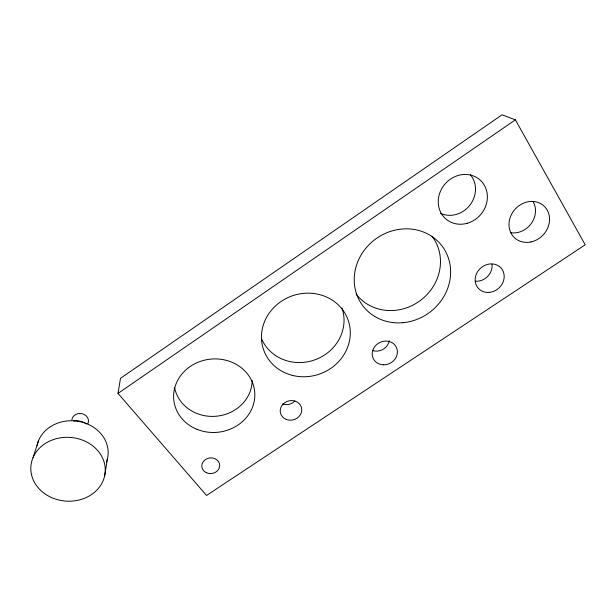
<?xml version="1.0" encoding="UTF-8"?>
<svg xmlns="http://www.w3.org/2000/svg" width="616" height="616" viewBox="0 0 616 616"><rect width="100%" height="100%" fill="white"/><g stroke="black" fill="none" stroke-linecap="round" stroke-linejoin="round"><path stroke-width="0.92" d="M118.002 393.393L120.497 378.309L502.063 114.799L515.384 119.827L585.2 244.798L206.545 495.464L118.002 393.393L515.384 119.827M104.535 476.368A37.268 31.924 4.6 0 0 56.179 438.715A37.268 31.924 4.6 0 0 43.397 492.685A37.268 31.924 4.6 0 0 104.535 476.368L107.446 458.751M33.048 457.572L38.669 440.34M37.029 445.568A35.874 30.985 5.1 0 1 81.043 421.883A35.874 30.985 5.1 0 1 106.391 462.192M252.206 380.465A39.139 35.62 -5.7 0 1 216.239 416.231A39.139 35.62 -5.7 0 1 174.567 387.487M341.972 307.946A43.097 40.094 -19.8 0 1 315.6 359.575A43.097 40.094 -19.8 0 1 261.423 338.507M432.039 236.236A47.717 44.067 -37.3 0 1 420.813 300.154A47.717 44.067 -37.3 0 1 356.194 294.163M294.925 400.97A10.457 9.433 -14.9 0 1 282.59 403.903M389.312 340.748A12.382 11.242 -27.9 0 1 373.019 350.681M492.007 264.287A14.661 13.082 -41.5 0 1 475.336 281.204M532.894 201.286A20.813 18.411 -47.9 0 1 531.285 223.485A20.813 18.411 -47.9 0 1 510.333 232.648M470.408 174.79A24.894 22.684 -49.9 0 1 469.854 205.19A24.894 22.684 -49.9 0 1 440.309 213.251M73.72 420.905A17.294 15.046 5.6 0 1 86.64 423.931M71.872 419.835A8.347 7.315 6.1 0 1 82.105 413.706A8.347 7.315 6.1 0 1 87.942 423.608M197.074 429.367A40.656 36.744 -6.1 0 0 254.678 391.684A40.656 36.744 -6.1 0 0 190.914 366.02A40.656 36.744 -6.1 0 0 197.074 429.367M292.7 375.46A44.791 41.411 -19.7 0 0 349.203 323.731A44.791 41.411 -19.7 0 0 275.722 305.713A44.791 41.411 -19.7 0 0 292.7 375.46M402.733 322.715A49.619 45.553 -36.6 0 0 444.013 248.849A49.619 45.553 -36.6 0 0 360.514 256.025A49.619 45.553 -36.6 0 0 402.733 322.715M467.159 223.308A25.91 23.493 -48.9 0 0 481.573 181.504A25.91 23.493 -48.9 0 0 439.693 193.224A25.91 23.493 -48.9 0 0 467.159 223.308M530.923 241.949A21.66 19.034 -47.2 0 0 545.968 208.2A21.66 19.034 -47.2 0 0 510.941 215.585A21.66 19.034 -47.2 0 0 530.923 241.949M489.427 292.369A15.238 13.506 -40.9 0 0 502.371 269.8A15.238 13.506 -40.9 0 0 477.215 272.334A15.238 13.506 -40.9 0 0 489.427 292.369M286.255 419.404A10.849 9.717 -14.9 0 0 301.748 409.17A10.849 9.717 -14.9 0 0 284.969 402.564A10.849 9.717 -14.9 0 0 286.255 419.404M383.368 364.811A12.859 11.589 -27.5 0 0 396.381 347.316A12.859 11.589 -27.5 0 0 374.697 346.7A12.859 11.589 -27.5 0 0 383.368 364.811M206.298 472.665A8.963 7.839 -6.7 0 0 219.712 465.48A8.963 7.839 -6.7 0 0 206.275 459.066A8.963 7.839 -6.7 0 0 206.298 472.665"/></g></svg>
